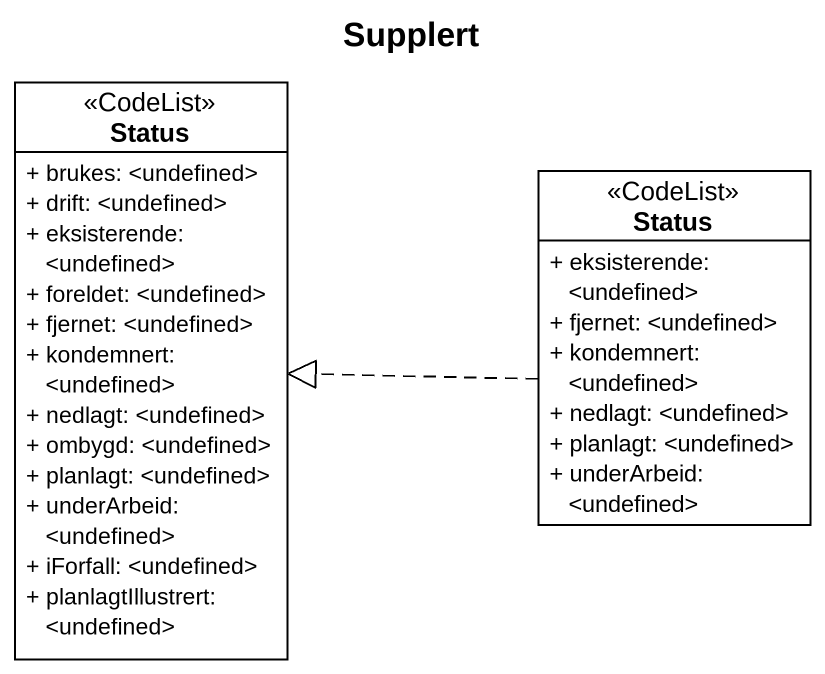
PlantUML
@startuml
title Supplert
hide circle
hide empty members
skinparam classAttributeIconSize 0
class Status <<CodeList>> {
  + brukes: <undefined>
  + drift: <undefined>
  + eksisterende: <undefined>
  + foreldet: <undefined>
  + fjernet: <undefined>
  + kondemnert: <undefined>
  + nedlagt: <undefined>
  + ombygd: <undefined>
  + planlagt: <undefined>
  + underArbeid: <undefined>
  + iForfall: <undefined>
  + planlagtIllustrert: <undefined>
}
class "Status" as Status_2 <<CodeList>> {
  + eksisterende: <undefined>
  + fjernet: <undefined>
  + kondemnert: <undefined>
  + nedlagt: <undefined>
  + planlagt: <undefined>
  + underArbeid: <undefined>
}
Status_2 .left.|> Status
@enduml
